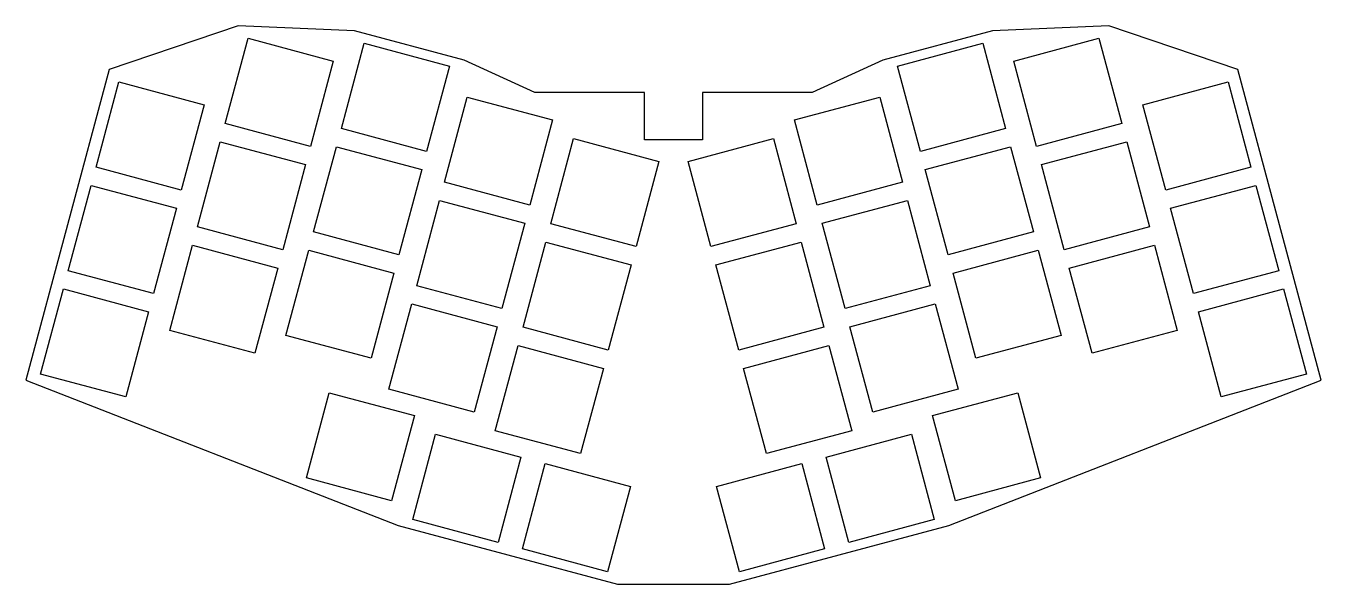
# Model space of a CAD drawing. Header units: metres. Extents: x -103 to 103, y -68 to 21.
import ezdxf

# ---------------------------------------------------------------- set-up
doc = ezdxf.new("R2010")
doc.units = ezdxf.units.M

msp = doc.modelspace()

# ---------------------------------------------------------------- linework, layer by layer
for p, q in [((-69.029, 20.5668), (-89.5215, 13.6344)), ((-50.6071, 19.7718), (-69.029, 20.5668)), ((69.029, 20.5668), (50.6071, 19.7718)), ((89.5215, 13.6344), (69.029, 20.5668)), ((-71.1089, 5.07733), (-67.4854, 18.6003)), ((-67.4854, 18.6003), (-53.9624, 14.9768)), ((-33.2204, 15.113), (-50.6071, 19.7718)), ((50.6071, 19.7718), (33.2204, 15.113)), ((53.9624, 14.9768), (67.4854, 18.6003)), ((67.4854, 18.6003), (71.1089, 5.07733)), ((-52.6869, 4.28229), (-49.0634, 17.8053)), ((-49.0634, 17.8053), (-35.5405, 14.1818)), ((35.5405, 14.1818), (49.0634, 17.8053)), ((49.0634, 17.8053), (52.6869, 4.28229)), ((-53.9624, 14.9768), (-57.5859, 1.45386)), ((-21.9813, 10), (-33.2204, 15.113)), ((33.2204, 15.113), (21.9813, 10)), ((57.5859, 1.45386), (53.9624, 14.9768)), ((-89.5215, 13.6344), (-102.721, -35.6277)), ((-35.5405, 14.1818), (-39.164, 0.65881)), ((39.164, 0.65881), (35.5405, 14.1818)), ((102.721, -35.6277), (89.5215, 13.6344)), ((-91.6013, -1.85503), (-87.9779, 11.6679)), ((-87.9779, 11.6679), (-74.4549, 8.04445)), ((74.4549, 8.04445), (87.9779, 11.6679)), ((87.9779, 11.6679), (91.6013, -1.85503)), ((-36.3355, -4.24014), (-32.7121, 9.28281)), ((-32.7121, 9.28281), (-19.1891, 5.65933)), ((-4.59999, 10), (-21.9813, 10)), ((-4.59999, 2.5), (-4.59999, 10)), ((21.9813, 10), (4.59999, 10)), ((4.59999, 10), (4.59999, 2.5)), ((19.1891, 5.65933), (32.7121, 9.28281)), ((32.7121, 9.28281), (36.3355, -4.24014)), ((-74.4549, 8.04445), (-78.0784, -5.47849)), ((78.0784, -5.47849), (74.4549, 8.04445)), ((-57.5859, 1.45386), (-71.1089, 5.07733)), ((-39.164, 0.65881), (-52.6869, 4.28229)), ((-19.1891, 5.65933), (-22.8126, -7.86362)), ((22.8126, -7.86362), (19.1891, 5.65933)), ((52.6869, 4.28229), (39.164, 0.65881)), ((71.1089, 5.07733), (57.5859, 1.45386)), ((-75.5088, -11.3434), (-71.8853, 2.17955)), ((-71.8853, 2.17955), (-58.3624, -1.44391)), ((-19.4665, -10.8307), (-15.843, 2.69221)), ((-15.843, 2.69221), (-2.32007, -0.93124)), ((4.59999, 2.5), (-4.59999, 2.5)), ((2.32007, -0.93124), (15.843, 2.69221)), ((15.843, 2.69221), (19.4665, -10.8307)), ((58.3624, -1.44391), (71.8853, 2.17955)), ((71.8853, 2.17955), (75.5088, -11.3434)), ((-57.0868, -12.1384), (-53.4634, 1.38451)), ((-53.4634, 1.38451), (-39.9404, -2.23894)), ((39.9404, -2.23894), (53.4634, 1.38451)), ((53.4634, 1.38451), (57.0868, -12.1384)), ((-78.0784, -5.47849), (-91.6013, -1.85503)), ((-58.3624, -1.44391), (-61.9858, -14.9669)), ((-2.32007, -0.93124), (-5.94354, -14.4542)), ((5.94354, -14.4542), (2.32007, -0.93124)), ((61.9858, -14.9669), (58.3624, -1.44391)), ((91.6013, -1.85503), (78.0784, -5.47849)), ((-39.9404, -2.23894), (-43.5639, -15.7619)), ((43.5639, -15.7619), (39.9404, -2.23894)), ((-96.0013, -18.2758), (-92.3778, -4.75281)), ((-92.3778, -4.75281), (-78.8548, -8.37627)), ((-22.8126, -7.86362), (-36.3355, -4.24014)), ((36.3355, -4.24014), (22.8126, -7.86362)), ((78.8548, -8.37627), (92.3778, -4.75281)), ((92.3778, -4.75281), (96.0013, -18.2758)), ((-40.7355, -20.6609), (-37.112, -7.13792)), ((-37.112, -7.13792), (-23.589, -10.7614)), ((23.589, -10.7614), (37.112, -7.13792)), ((37.112, -7.13792), (40.7355, -20.6609)), ((-78.8548, -8.37627), (-82.4783, -21.8992)), ((82.4783, -21.8992), (78.8548, -8.37627)), ((-61.9858, -14.9669), (-75.5088, -11.3434)), ((-43.5639, -15.7619), (-57.0868, -12.1384)), ((-23.589, -10.7614), (-27.2125, -24.2843)), ((-5.94354, -14.4542), (-19.4665, -10.8307)), ((19.4665, -10.8307), (5.94354, -14.4542)), ((27.2125, -24.2843), (23.589, -10.7614)), ((57.0868, -12.1384), (43.5639, -15.7619)), ((75.5088, -11.3434), (61.9858, -14.9669)), ((-79.9087, -27.7641), (-76.2852, -14.2412)), ((-76.2852, -14.2412), (-62.7623, -17.8646)), ((-23.8664, -27.2515), (-20.243, -13.7285)), ((-20.243, -13.7285), (-6.72, -17.352)), ((6.72, -17.352), (20.243, -13.7285)), ((20.243, -13.7285), (23.8664, -27.2515)), ((62.7623, -17.8646), (76.2852, -14.2412)), ((76.2852, -14.2412), (79.9087, -27.7641)), ((-61.4868, -28.5592), (-57.8633, -15.0362)), ((-57.8633, -15.0362), (-44.3403, -18.6597)), ((44.3403, -18.6597), (57.8633, -15.0362)), ((57.8633, -15.0362), (61.4868, -28.5592)), ((-82.4783, -21.8992), (-96.0013, -18.2758)), ((-62.7623, -17.8646), (-66.3857, -31.3876)), ((-6.72, -17.352), (-10.3435, -30.8749)), ((10.3435, -30.8749), (6.72, -17.352)), ((66.3857, -31.3876), (62.7623, -17.8646)), ((96.0013, -18.2758), (82.4783, -21.8992)), ((-44.3403, -18.6597), (-47.9638, -32.1826)), ((47.9638, -32.1826), (44.3403, -18.6597)), ((-100.401, -34.6965), (-96.7777, -21.1735)), ((-96.7777, -21.1735), (-83.2548, -24.797)), ((-27.2125, -24.2843), (-40.7355, -20.6609)), ((40.7355, -20.6609), (27.2125, -24.2843)), ((83.2548, -24.797), (96.7777, -21.1735)), ((96.7777, -21.1735), (100.401, -34.6965)), ((-45.1354, -37.0816), (-41.5119, -23.5587)), ((-41.5119, -23.5587), (-27.989, -27.1821)), ((27.989, -27.1821), (41.5119, -23.5587)), ((41.5119, -23.5587), (45.1354, -37.0816)), ((-83.2548, -24.797), (-86.8782, -38.32)), ((86.8782, -38.32), (83.2548, -24.797)), ((-66.3857, -31.3876), (-79.9087, -27.7641)), ((-47.9638, -32.1826), (-61.4868, -28.5592)), ((-27.989, -27.1821), (-31.6124, -40.7051)), ((-10.3435, -30.8749), (-23.8664, -27.2515)), ((23.8664, -27.2515), (10.3435, -30.8749)), ((31.6124, -40.7051), (27.989, -27.1821)), ((61.4868, -28.5592), (47.9638, -32.1826)), ((79.9087, -27.7641), (66.3857, -31.3876)), ((-28.2663, -43.6722), (-24.6429, -30.1493)), ((-24.6429, -30.1493), (-11.1199, -33.7727)), ((11.1199, -33.7727), (24.6429, -30.1493)), ((24.6429, -30.1493), (28.2663, -43.6722)), ((-86.8782, -38.32), (-100.401, -34.6965)), ((-11.1199, -33.7727), (-14.7434, -47.2957)), ((14.7434, -47.2957), (11.1199, -33.7727)), ((100.401, -34.6965), (86.8782, -38.32)), ((-102.721, -35.6277), (-43.6797, -58.6948)), ((43.6797, -58.6948), (102.721, -35.6277)), ((-58.2286, -51.173), (-54.6052, -37.65)), ((-54.6052, -37.65), (-41.0822, -41.2735)), ((-31.6124, -40.7051), (-45.1354, -37.0816)), ((45.1354, -37.0816), (31.6124, -40.7051)), ((41.0822, -41.2735), (54.6052, -37.65)), ((54.6052, -37.65), (58.2286, -51.173)), ((-41.0822, -41.2735), (-44.7057, -54.7965)), ((44.7057, -54.7965), (41.0822, -41.2735)), ((-41.3596, -57.7636), (-37.7361, -44.2406)), ((-37.7361, -44.2406), (-24.2132, -47.8641)), ((-14.7434, -47.2957), (-28.2663, -43.6722)), ((28.2663, -43.6722), (14.7434, -47.2957)), ((24.2132, -47.8641), (37.7361, -44.2406)), ((37.7361, -44.2406), (41.3596, -57.7636)), ((-24.2132, -47.8641), (-27.8366, -61.3871)), ((-23.9729, -62.4223), (-20.3495, -48.8994)), ((-20.3495, -48.8994), (-6.82651, -52.5228)), ((6.82651, -52.5228), (20.3495, -48.8994)), ((20.3495, -48.8994), (23.9729, -62.4223)), ((27.8366, -61.3871), (24.2132, -47.8641)), ((-44.7057, -54.7965), (-58.2286, -51.173)), ((58.2286, -51.173), (44.7057, -54.7965)), ((-6.82651, -52.5228), (-10.45, -66.0458)), ((10.45, -66.0458), (6.82651, -52.5228)), ((-43.6797, -58.6948), (-8.90636, -68.0123)), ((-27.8366, -61.3871), (-41.3596, -57.7636)), ((8.90636, -68.0123), (43.6797, -58.6948)), ((41.3596, -57.7636), (27.8366, -61.3871)), ((-10.45, -66.0458), (-23.9729, -62.4223)), ((23.9729, -62.4223), (10.45, -66.0458)), ((-8.90636, -68.0123), (8.90636, -68.0123))]:
    msp.add_line(p, q)

doc.saveas('drawing.dxf')
